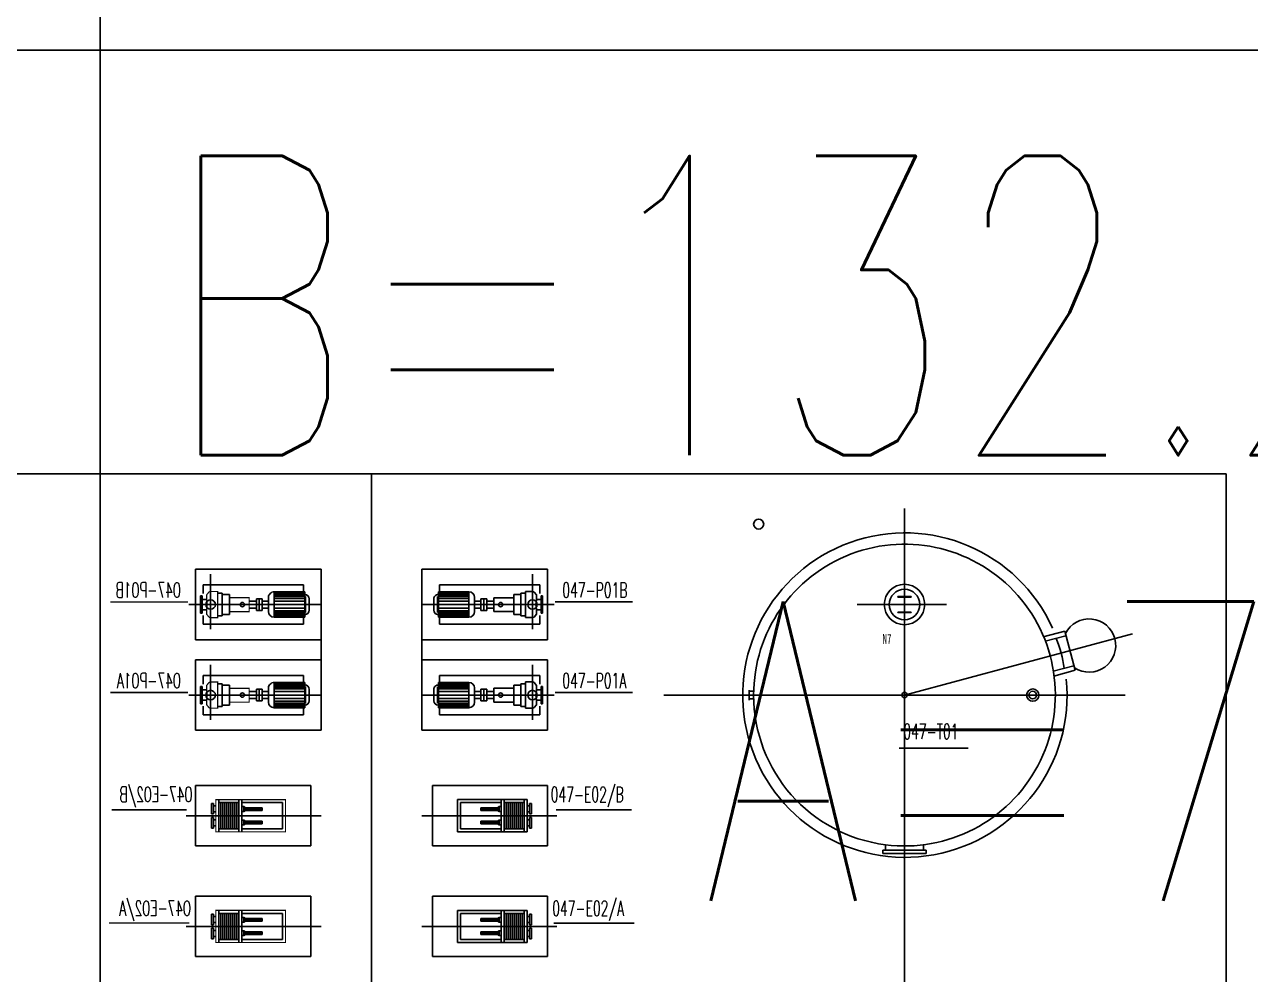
# Model space of a CAD drawing. Extents: x -170 to 1091, y -90 to 504.
# Drawn here: x 135.05 to 147.24, y 81.52 to 90.97 of the extents above; entities that cross this region are included whole.
import ezdxf

# ---------------------------------------------------------------- set-up
doc = ezdxf.new("R2010")
doc.units = 0
doc.header["$LTSCALE"] = 1000
for name, pattern in [('CENTER', [50.8, 31.75, -6.35, 6.35, -6.35]), ('CONTINOUS', [0]), ('DASHED', [19.05, 12.7, -6.35]), ('DOTE', [2.42, 2, -0.2, 0.02, -0.2]), ('PHANTOM2', [1.25, 0.625, -0.125, 0.125, -0.125, 0.125, -0.125])]:
    doc.linetypes.add(name, pattern=pattern)
doc.layers.get('0').update_dxf_attribs({"linetype": 'CONTINUOUS'})
for name, color, linetype in [('1', 7, 'CONTINUOUS'), ('3', 1, 'PHANTOM2'), ('AXIS_LINE', 1, 'CENTER'), ('DIM_COOR', 3, 'CONTINUOUS'), ('DOTE', 1, 'DOTE'), ('PUB_TEXT', 7, 'CONTINUOUS'), ('基本标注', 4, 'CONTINUOUS'), ('已建', 8, 'CONTINUOUS'), ('管架', 30, 'CONTINUOUS'), ('设备外型线', 4, 'CONTINUOUS')]:
    doc.layers.add(name, color=color, linetype=linetype)
doc.styles.add('_HZTXT', font='simplex.shx', dxfattribs={"width": 0.75, "bigfont": 'HZTXT.shx'})
doc.styles.add('_TCH_DIM', font='SIMPLEX', dxfattribs={"bigfont": 'GBCBIG'})
doc.styles.get("Standard").update_dxf_attribs({"font": '', "width": 0.75})
doc.styles.get('STANDARD').set_extended_font_data('SimSun')

msp = doc.modelspace()

# ---------------------------------------------------------------- linework, layer by layer
at = {"ltscale": 5}
for p, q in [((136.7499, 84.85027), (136.7499, 85.55027)), ((136.7499, 85.55027), (137.9999, 85.55027)), ((137.9999, 84.75027), (137.9999, 85.55027)), ((137.9999, 85.55027), (137.9999, 84.85027)), ((136.81442, 85.2514), (136.85974, 85.2514)), ((137.83566, 85.07409), (137.83566, 85.32624)), ((136.81442, 85.14914), (136.85974, 85.14914)), ((137.80105, 85.07409), (137.83566, 85.07409)), ((136.7499, 84.85027), (137.9999, 84.85027)), ((137.9999, 84.75027), (137.9999, 83.95027)), ((136.7499, 83.95027), (136.7499, 84.65027)), ((136.7499, 84.65027), (137.9999, 84.65027)), ((137.83566, 84.17409), (137.83566, 84.42624)), ((136.81442, 84.3514), (136.85974, 84.3514)), ((136.81442, 84.24914), (136.85974, 84.24914)), ((137.80105, 84.17409), (137.83566, 84.17409)), ((136.7499, 83.95027), (137.9999, 83.95027)), ((136.74997, 82.80083), (136.74997, 83.40083)), ((137.89497, 83.40083), (136.74997, 83.40083)), ((137.89497, 82.80083), (137.89497, 83.40083)), ((136.90997, 83.11824), (136.90997, 83.22342)), ((136.90997, 83.22342), (136.92897, 83.22342)), ((136.92897, 83.11824), (136.92897, 83.22342)), ((136.9516, 83.20083), (136.92897, 83.20083)), ((136.9816, 82.94083), (136.9816, 83.26083)), ((136.9816, 83.23083), (137.1816, 83.23083)), ((137.0016, 82.97083), (137.0016, 83.23083)), ((137.0216, 82.97083), (137.0216, 83.23083)), ((137.0416, 82.97083), (137.0416, 83.23083)), ((137.0616, 82.97083), (137.0616, 83.23083)), ((137.0816, 82.97083), (137.0816, 83.23083)), ((137.1016, 82.97083), (137.1016, 83.23083)), ((137.1216, 82.97083), (137.1216, 83.23083)), ((137.1416, 82.97083), (137.1416, 83.23083)), ((137.1616, 82.97083), (137.1616, 83.23083)), ((137.1816, 82.94083), (137.1816, 83.26083)), ((137.2116, 82.94083), (137.2116, 83.26083)), ((137.2116, 83.23083), (137.61497, 83.23083)), ((137.22979, 83.19136), (137.24643, 83.18073)), ((137.22979, 83.14354), (137.24643, 83.15417)), ((137.24643, 83.18073), (137.41292, 83.18073)), ((137.24643, 83.15417), (137.41292, 83.15417)), ((137.41292, 83.18073), (137.41292, 83.15417)), ((137.61497, 82.97083), (137.61497, 83.23083)), ((136.90997, 83.11824), (136.92897, 83.11824)), ((136.90997, 83.08342), (136.92897, 83.08342)), ((136.90997, 82.97824), (136.90997, 83.08342)), ((136.9516, 83.14083), (136.92897, 83.14083)), ((136.92897, 82.97824), (136.92897, 83.08342)), ((136.9516, 83.06083), (136.92897, 83.06083)), ((137.22979, 83.05812), (137.24643, 83.04749)), ((137.24643, 83.04749), (137.41292, 83.04749)), ((137.41292, 83.02093), (137.41292, 83.04749)), ((137.64497, 83.10083), (137.61497, 83.10083)), ((136.90997, 82.97824), (136.92897, 82.97824)), ((136.9516, 83.00083), (136.92897, 83.00083)), ((136.9816, 82.97083), (137.1816, 82.97083)), ((137.2116, 82.97083), (137.61497, 82.97083)), ((137.22979, 83.0103), (137.24643, 83.02093)), ((137.24643, 83.02093), (137.41292, 83.02093)), ((136.74997, 82.80083), (137.89497, 82.80083)), ((136.74997, 82.30083), (137.89497, 82.30083)), ((136.74997, 81.70046), (136.74997, 82.30046)), ((137.89497, 82.30046), (136.74997, 82.30046)), ((137.89497, 81.70046), (137.89497, 82.30046)), ((136.90997, 82.01787), (136.90997, 82.12305)), ((136.90997, 82.12305), (136.92897, 82.12305)), ((136.92897, 82.01787), (136.92897, 82.12305)), ((136.95159, 82.10046), (136.92897, 82.10046)), ((136.98159, 81.84046), (136.98159, 82.16046)), ((136.98159, 82.13046), (137.18159, 82.13046)), ((137.00159, 81.87046), (137.00159, 82.13046)), ((137.02159, 81.87046), (137.02159, 82.13046)), ((137.04159, 81.87046), (137.04159, 82.13046)), ((137.06159, 81.87046), (137.06159, 82.13046)), ((137.08159, 81.87046), (137.08159, 82.13046)), ((137.10159, 81.87046), (137.10159, 82.13046)), ((137.12159, 81.87046), (137.12159, 82.13046)), ((137.14159, 81.87046), (137.14159, 82.13046)), ((137.16159, 81.87046), (137.16159, 82.13046)), ((137.18159, 81.84046), (137.18159, 82.16046)), ((137.21159, 81.84046), (137.21159, 82.16046)), ((137.21159, 82.13046), (137.61497, 82.13046)), ((137.22979, 82.09099), (137.24643, 82.08036)), ((137.22979, 82.04317), (137.24643, 82.0538)), ((137.24643, 82.08036), (137.41292, 82.08036)), ((137.24643, 82.0538), (137.41292, 82.0538)), ((137.41292, 82.08036), (137.41292, 82.0538)), ((137.61497, 81.87046), (137.61497, 82.13046)), ((136.90997, 82.01787), (136.92897, 82.01787)), ((136.90997, 81.98305), (136.92897, 81.98305)), ((136.90997, 81.87787), (136.90997, 81.98305)), ((136.95159, 82.04046), (136.92897, 82.04046)), ((136.92897, 81.87787), (136.92897, 81.98305)), ((136.95159, 81.96046), (136.92897, 81.96046)), ((137.22979, 81.95775), (137.24643, 81.94712)), ((137.24643, 81.94712), (137.41292, 81.94712)), ((137.41292, 81.92056), (137.41292, 81.94712)), ((137.64497, 82.00046), (137.61497, 82.00046)), ((136.90997, 81.87787), (136.92897, 81.87787)), ((136.95159, 81.90046), (136.92897, 81.90046)), ((136.98159, 81.87046), (137.18159, 81.87046)), ((137.21159, 81.87046), (137.61497, 81.87046)), ((137.22979, 81.90993), (137.24643, 81.92056)), ((137.24643, 81.92056), (137.41292, 81.92056)), ((136.74997, 81.70046), (137.89497, 81.70046))]:
    msp.add_line(p, q, dxfattribs=at)
for p, q in [((136.7499, 85.04427), (136.7499, 85.35627)), ((136.7999, 85.11348), (136.7999, 85.28706)), ((136.81442, 85.28706), (136.7999, 85.28706)), ((136.81442, 85.28706), (136.81442, 85.11348)), ((137.01482, 85.31362), (136.97514, 85.31362)), ((137.01482, 85.31362), (137.01482, 85.08691)), ((137.01482, 85.29973), (137.08611, 85.29973)), ((137.08611, 85.10081), (137.08611, 85.29973)), ((137.35481, 85.2347), (137.28364, 85.2347)), ((137.35481, 85.25774), (137.35481, 85.14254)), ((137.38361, 85.25774), (137.35481, 85.25774)), ((137.38361, 85.25774), (137.38361, 85.14254)), ((137.41241, 85.25774), (137.38361, 85.25774)), ((137.41241, 85.25774), (137.41241, 85.14254)), ((137.47587, 85.2347), (137.41241, 85.2347)), ((137.47587, 85.12936), (137.47587, 85.27092)), ((137.53117, 85.07409), (137.53117, 85.32624)), ((137.83566, 85.32624), (137.53117, 85.32624)), ((137.83566, 85.31866), (137.53117, 85.31866)), ((137.83566, 85.31125), (137.53117, 85.31125)), ((137.83566, 85.30384), (137.53117, 85.30384)), ((137.83566, 85.29272), (137.53117, 85.29273)), ((137.83566, 85.27975), (137.53117, 85.27976)), ((137.83566, 85.26123), (137.53117, 85.26123)), ((137.83566, 85.23529), (137.53117, 85.23529)), ((137.8799, 85.25689), (137.8799, 85.14365)), ((136.81442, 85.11348), (136.7999, 85.11348)), ((137.01482, 85.10081), (137.08611, 85.10081)), ((137.08611, 85.1997), (137.08611, 85.14323)), ((137.35481, 85.16558), (137.28364, 85.16558)), ((137.38361, 85.14254), (137.35481, 85.14254)), ((137.41241, 85.14254), (137.38361, 85.14254)), ((137.47587, 85.16558), (137.41241, 85.16558)), ((137.83566, 85.16488), (137.53117, 85.16488)), ((137.83566, 85.13894), (137.53117, 85.13894)), ((137.83566, 85.12041), (137.53117, 85.12041)), ((137.83566, 85.10744), (137.53117, 85.10744)), ((137.83566, 85.09632), (137.53117, 85.09632)), ((137.01482, 85.08691), (136.97514, 85.08691)), ((137.83566, 85.08891), (137.53117, 85.08891)), ((137.83566, 85.0815), (137.53117, 85.0815)), ((137.80105, 85.07409), (137.53117, 85.07409)), ((136.7499, 84.14427), (136.7499, 84.45627)), ((136.7999, 84.21348), (136.7999, 84.38706)), ((136.81442, 84.38706), (136.7999, 84.38706)), ((136.81442, 84.38706), (136.81442, 84.21348)), ((137.01482, 84.41362), (136.97514, 84.41362)), ((137.01482, 84.41362), (137.01482, 84.18691)), ((137.01482, 84.39973), (137.08611, 84.39973)), ((137.08611, 84.20081), (137.08611, 84.39973)), ((137.47587, 84.22936), (137.47587, 84.37092)), ((137.53116, 84.17409), (137.53116, 84.42624)), ((137.83566, 84.42624), (137.53116, 84.42624)), ((137.83566, 84.41866), (137.53116, 84.41866)), ((137.83566, 84.41125), (137.53116, 84.41125)), ((137.83566, 84.40384), (137.53116, 84.40384)), ((137.83566, 84.39272), (137.53116, 84.39273)), ((137.83566, 84.37976), (137.53116, 84.37976)), ((137.08611, 84.2997), (137.08611, 84.24323)), ((137.35481, 84.3347), (137.28364, 84.3347)), ((137.35481, 84.26558), (137.28364, 84.26558)), ((137.35481, 84.35774), (137.35481, 84.24254)), ((137.38361, 84.35774), (137.35481, 84.35774)), ((137.38361, 84.24254), (137.35481, 84.24254)), ((137.38361, 84.35774), (137.38361, 84.24254)), ((137.4124, 84.35774), (137.38361, 84.35774)), ((137.4124, 84.24254), (137.38361, 84.24254)), ((137.4124, 84.35774), (137.4124, 84.24254)), ((137.47587, 84.3347), (137.4124, 84.3347)), ((137.47587, 84.26558), (137.4124, 84.26558)), ((137.83566, 84.36123), (137.53116, 84.36123)), ((137.83566, 84.33529), (137.53116, 84.33529)), ((137.83566, 84.26488), (137.53116, 84.26488)), ((137.8799, 84.35689), (137.8799, 84.24365)), ((136.81442, 84.21348), (136.7999, 84.21348)), ((137.01482, 84.18691), (136.97514, 84.18691)), ((137.01482, 84.20081), (137.08611, 84.20081)), ((137.83566, 84.23894), (137.53116, 84.23894)), ((137.83566, 84.22041), (137.53116, 84.22041)), ((137.83566, 84.20744), (137.53116, 84.20744)), ((137.83566, 84.19632), (137.53116, 84.19632)), ((137.83566, 84.18891), (137.53116, 84.18891)), ((137.83566, 84.1815), (137.53116, 84.1815)), ((137.80105, 84.17409), (137.53116, 84.17409))]:
    msp.add_line(p, q)
at = {"color": 1, "ltscale": 5}
for p, q in [((136.8249, 85.39527), (136.8249, 85.30923)), ((136.8249, 85.39527), (137.8249, 85.39527)), ((137.8249, 85.39527), (137.8249, 85.32645)), ((136.8249, 85.00527), (136.8249, 85.09131)), ((136.8249, 85.00527), (137.8249, 85.00527)), ((137.8249, 85.00527), (137.8249, 85.07409)), ((136.8249, 84.49527), (136.8249, 84.40923)), ((136.8249, 84.49527), (137.8249, 84.49527)), ((137.8249, 84.49527), (137.8249, 84.42645)), ((136.8249, 84.10527), (136.8249, 84.19131)), ((137.8249, 84.10527), (137.8249, 84.17409)), ((136.8249, 84.10527), (137.8249, 84.10527))]:
    msp.add_line(p, q, dxfattribs=at)
at = {"color": 1, "ltscale": 5, "const_width": 0.015}
for points in [[(136.67399, 85.22552), (135.90387, 85.22552)], [(136.67399, 84.32552), (135.90387, 84.32552)], [(136.66296, 83.15931), (135.91489, 83.15931)], [(136.68814, 82.03395), (135.88971, 82.03396)]]:
    msp.add_lwpolyline(points, dxfattribs=at)
for points, const_width in [([(136.89458, 85.33038), (136.96918, 85.33038), (136.96918, 85.06989), (136.89458, 85.06989), (136.88331, 85.07554), (136.86077, 85.10378), (136.86077, 85.15461), (136.86641, 85.20014), (136.86077, 85.24567), (136.86077, 85.2965), (136.88331, 85.32474), (136.89693, 85.3312)], 0.012), ([(137.08611, 85.26768), (137.28364, 85.26768), (137.28364, 85.12941), (137.08611, 85.12941)], 0.012), ([(137.08611, 85.27736), (137.08611, 85.27736)], 0.0072), ([(137.08611, 85.27736), (137.08611, 85.27736)], 0.0072), ([(137.08611, 85.27736), (137.08611, 85.27736)], 0.0072), ([(137.08611, 85.27736), (137.08611, 85.27736)], 0.0072), ([(136.89458, 84.43038), (136.96918, 84.43038), (136.96918, 84.16989), (136.89458, 84.16989), (136.88331, 84.17554), (136.86077, 84.20378), (136.86077, 84.25461), (136.8664, 84.30014), (136.86077, 84.34567), (136.86077, 84.3965), (136.88331, 84.42474), (136.89693, 84.4312)], 0.012), ([(137.08611, 84.36768), (137.28364, 84.36768), (137.28364, 84.22941), (137.08611, 84.22941)], 0.012), ([(137.08611, 84.37736), (137.08611, 84.37736)], 0.0072), ([(137.08611, 84.37736), (137.08611, 84.37736)], 0.0072), ([(137.08611, 84.37736), (137.08611, 84.37736)], 0.0072), ([(137.08611, 84.37736), (137.08611, 84.37736)], 0.0072), ([(136.9516, 82.94083), (136.9516, 83.26083), (137.64497, 83.26083), (137.64497, 82.94083), (136.9516, 82.94083)], 0.012), ([(136.95159, 81.84046), (136.95159, 82.16046), (137.64497, 82.16046), (137.64497, 81.84046), (136.95159, 81.84046)], 0.012)]:
    msp.add_lwpolyline(points, dxfattribs=dict(const_width=const_width))
for centre in [(136.8999, 85.20027), (136.8999, 84.30027)]:
    msp.add_circle(centre, 0.04727)
for centre, radius, start, end in [((137.53117, 85.27092), 0.0553, 89.99994, 179.99994), ((137.83566, 85.25689), 0.04424, 359.99994, 89.99994), ((137.53117, 85.12936), 0.0553, 179.99994, 269.99994), ((137.83566, 85.14365), 0.04424, 269.99994, 359.99994), ((137.53116, 84.37092), 0.0553, 89.99994, 179.99994), ((137.83566, 84.35689), 0.04424, 359.99994, 89.99994), ((137.83566, 84.24365), 0.04424, 269.99994, 359.99994), ((137.53116, 84.22936), 0.0553, 179.99994, 269.99994)]:
    msp.add_arc(centre, radius, start, end)
at = {"layer": '3', "linetype": 'CONTINOUS'}
for p, q in [((137.22979, 83.19136), (137.2116, 83.19136)), ((137.22979, 83.19136), (137.22979, 83.14354)), ((137.24643, 83.18073), (137.24643, 83.15417)), ((137.41292, 83.16745), (137.24643, 83.16745)), ((137.22979, 83.14354), (137.2116, 83.14354)), ((137.22979, 83.05812), (137.2116, 83.05812)), ((137.22979, 83.0103), (137.22979, 83.05812)), ((137.24643, 83.02093), (137.24643, 83.04749)), ((137.41292, 83.03421), (137.24643, 83.03421)), ((137.22979, 83.0103), (137.2116, 83.0103)), ((137.22979, 82.09099), (137.21159, 82.09099)), ((137.22979, 82.09099), (137.22979, 82.04317)), ((137.24643, 82.08036), (137.24643, 82.0538)), ((137.41292, 82.06708), (137.24643, 82.06708)), ((137.22979, 82.04317), (137.21159, 82.04317)), ((137.22979, 81.95775), (137.21159, 81.95775)), ((137.22979, 81.90993), (137.22979, 81.95775)), ((137.24643, 81.92056), (137.24643, 81.94712)), ((137.41292, 81.93384), (137.24643, 81.93384)), ((137.22979, 81.90993), (137.21159, 81.90993))]:
    msp.add_line(p, q, dxfattribs=at)
at = {"layer": 'AXIS_LINE'}
for p, q in [((137.9999, 85.20027), (136.79553, 85.20027)), ((137.9999, 84.30027), (136.79553, 84.30027))]:
    msp.add_line(p, q, dxfattribs=at)
at = {"layer": 'DIM_COOR', "color": 4, "linetype": 'Continuous'}
msp.add_line((134.77199, 90.7095), (153.14199, 90.7095), dxfattribs=at)
at = {"layer": 'DOTE'}
for p, q in [((138.49998, 86.50027), (128.99998, 86.50028)), ((138.49998, 86.50027), (138.49997, 76.50027)), ((136.68362, 85.20027), (137.87135, 85.20027)), ((136.68362, 84.30027), (137.87135, 84.30027)), ((136.65573, 83.10083), (137.99997, 83.10083)), ((136.65573, 82.00046), (137.99997, 82.00046))]:
    msp.add_line(p, q, dxfattribs=at)
at = {"layer": 'DOTE', "ltscale": 0.2}
for p, q in [((136.8999, 84.95427), (136.8999, 85.50044)), ((136.8999, 84.05427), (136.8999, 84.60044))]:
    msp.add_line(p, q, dxfattribs=at)
at = {"layer": '基本标注', "ltscale": 0.01}
msp.add_line((138.49997, 76.50027), (138.49997, 85.00027), dxfattribs=at)
at = {"layer": '已建', "color": 8, "linetype": 'Continuous'}
for p, q in [((138.49998, 86.50027), (146.99998, 86.50026)), ((146.99997, 76.50026), (146.99998, 86.50026)), ((143.79997, 76.75999), (143.79998, 86.15448)), ((139.00005, 84.75027), (139.00005, 85.55027)), ((139.00005, 85.55027), (139.00005, 84.85027)), ((140.25005, 85.55027), (139.00005, 85.55027)), ((140.10005, 84.95427), (140.10005, 85.50044)), ((140.25005, 84.85027), (140.25005, 85.55027)), ((140.17505, 85.39527), (139.17505, 85.39527)), ((139.17505, 85.39527), (139.17505, 85.32645)), ((140.17505, 85.39527), (140.17505, 85.30923)), ((140.25005, 85.04427), (140.25005, 85.35627)), ((139.12005, 85.25689), (139.12005, 85.14364)), ((139.15565, 85.20027), (139.15565, 85.28073)), ((139.16429, 85.07409), (139.16429, 85.32624)), ((139.16429, 85.32624), (139.46878, 85.32624)), ((139.16429, 85.31866), (139.46878, 85.31866)), ((139.16429, 85.31125), (139.46878, 85.31125)), ((139.16429, 85.30384), (139.46878, 85.30384)), ((139.16429, 85.29272), (139.46878, 85.29272)), ((139.16429, 85.27975), (139.46878, 85.27975)), ((139.16429, 85.26123), (139.46878, 85.26122)), ((139.16429, 85.23529), (139.46878, 85.23529)), ((139.46878, 85.07409), (139.46878, 85.32624)), ((139.52408, 85.12936), (139.52408, 85.27091)), ((139.52408, 85.23469), (139.58754, 85.23469)), ((139.58754, 85.25773), (139.58754, 85.14253)), ((139.58754, 85.25773), (139.61634, 85.25773)), ((139.61634, 85.25773), (139.61634, 85.14253)), ((139.61634, 85.25773), (139.64514, 85.25773)), ((139.64514, 85.25773), (139.64514, 85.14253)), ((139.64514, 85.23469), (139.71631, 85.23469)), ((139.91384, 85.26767), (139.71631, 85.26767)), ((139.71631, 85.26767), (139.71631, 85.12941)), ((139.91384, 85.10081), (139.91384, 85.29973)), ((139.98513, 85.29973), (139.91384, 85.29973)), ((139.98513, 85.31362), (139.98513, 85.08691)), ((139.98513, 85.31362), (140.02481, 85.31362)), ((140.10537, 85.33038), (140.03077, 85.33038)), ((140.03077, 85.33038), (140.03077, 85.06989)), ((140.11664, 85.32473), (140.10302, 85.3312)), ((140.13918, 85.29649), (140.11664, 85.32473)), ((140.13355, 85.20013), (140.13918, 85.24566)), ((140.13918, 85.24566), (140.13918, 85.29649)), ((140.18553, 85.2514), (140.14021, 85.2514)), ((140.18553, 85.28706), (140.18553, 85.11347)), ((140.18553, 85.28706), (140.20005, 85.28706)), ((140.20005, 85.11347), (140.20005, 85.28706)), ((140.32596, 85.22552), (141.09608, 85.22552)), ((143.73437, 85.2804), (143.73437, 85.27486)), ((143.79998, 85.2804), (143.73437, 85.2804)), ((143.73437, 85.27486), (143.79998, 85.27486)), ((143.79998, 85.2804), (143.86559, 85.2804)), ((143.86559, 85.27486), (143.79998, 85.27486)), ((143.86559, 85.2804), (143.86559, 85.27486)), ((139.00005, 85.20027), (140.20442, 85.20027)), ((140.31633, 85.20027), (139.1286, 85.20027)), ((139.15565, 85.20027), (139.15565, 85.1198)), ((139.16429, 85.16488), (139.46878, 85.16488)), ((139.16429, 85.13894), (139.46878, 85.13894)), ((139.16429, 85.12041), (139.46878, 85.12041)), ((139.16429, 85.10744), (139.46878, 85.10744)), ((139.16429, 85.09632), (139.46878, 85.09632)), ((139.52408, 85.16557), (139.58754, 85.16557)), ((139.58754, 85.14253), (139.61634, 85.14253)), ((139.61634, 85.14253), (139.64514, 85.14253)), ((139.64514, 85.16557), (139.71631, 85.16557)), ((139.71631, 85.12941), (139.91384, 85.12941)), ((139.91384, 85.1997), (139.91384, 85.14322)), ((139.98513, 85.10081), (139.91384, 85.10081)), ((140.11664, 85.07553), (140.13918, 85.10377)), ((140.13918, 85.1546), (140.13355, 85.20013)), ((140.13918, 85.10377), (140.13918, 85.1546)), ((140.18553, 85.14913), (140.14021, 85.14913)), ((140.18553, 85.11347), (140.20005, 85.11347)), ((143.32885, 85.20026), (144.21757, 85.20026)), ((143.73437, 85.12013), (143.73437, 85.12567)), ((143.73437, 85.12567), (143.79998, 85.12567)), ((143.79998, 85.12013), (143.73437, 85.12013)), ((143.86559, 85.12567), (143.79998, 85.12567)), ((143.79998, 85.12013), (143.86559, 85.12013)), ((143.86559, 85.12013), (143.86559, 85.12567)), ((138.49997, 76.50027), (138.49997, 85.00027)), ((139.16429, 85.08891), (139.46878, 85.08891)), ((139.16429, 85.0815), (139.46878, 85.0815)), ((139.1989, 85.07409), (139.16429, 85.07409)), ((139.17505, 85.00527), (139.17505, 85.07409)), ((140.17505, 85.00527), (139.17505, 85.00527)), ((139.1989, 85.07409), (139.46878, 85.07409)), ((139.98513, 85.08691), (140.02481, 85.08691)), ((140.03077, 85.06989), (140.10537, 85.06989)), ((140.10537, 85.06989), (140.11664, 85.07553)), ((140.17505, 85.00527), (140.17505, 85.0913)), ((143.79997, 84.30026), (146.06877, 84.90818)), ((145.39344, 84.93571), (145.17919, 84.8783)), ((145.40567, 84.89007), (145.19873, 84.83462)), ((145.39344, 84.93571), (145.49768, 84.54668)), ((140.25005, 84.85027), (139.00005, 84.85027)), ((139.00005, 84.75027), (139.00005, 83.95027)), ((140.25005, 84.65027), (139.00005, 84.65027)), ((140.25005, 83.95027), (140.25005, 84.65027)), ((140.17505, 84.49527), (139.17505, 84.49527)), ((139.17505, 84.49527), (139.17505, 84.42645)), ((140.10005, 84.05427), (140.10005, 84.60044)), ((140.17505, 84.49527), (140.17505, 84.40923)), ((145.48545, 84.59232), (145.27851, 84.53687)), ((145.49768, 84.54668), (145.28343, 84.48927)), ((139.15565, 84.30027), (139.15565, 84.38073)), ((139.16429, 84.17409), (139.16429, 84.42624)), ((139.16429, 84.42624), (139.46878, 84.42624)), ((139.16429, 84.41866), (139.46878, 84.41866)), ((139.16429, 84.41125), (139.46878, 84.41125)), ((139.16429, 84.40384), (139.46878, 84.40384)), ((139.16429, 84.39272), (139.46878, 84.39272)), ((139.16429, 84.37975), (139.46878, 84.37975)), ((139.46878, 84.17409), (139.46878, 84.42624)), ((139.52408, 84.22936), (139.52408, 84.37091)), ((139.91384, 84.36767), (139.71631, 84.36767)), ((139.71631, 84.36767), (139.71631, 84.22941)), ((139.91384, 84.20081), (139.91384, 84.39973)), ((139.98513, 84.39973), (139.91384, 84.39973)), ((139.98513, 84.41362), (139.98513, 84.18691)), ((139.98513, 84.41362), (140.02481, 84.41362)), ((140.10536, 84.43038), (140.03077, 84.43038)), ((140.03077, 84.43038), (140.03077, 84.16989)), ((140.11664, 84.42473), (140.10302, 84.4312)), ((140.13918, 84.39649), (140.11664, 84.42473)), ((140.13918, 84.34566), (140.13918, 84.39649)), ((140.18553, 84.38706), (140.18553, 84.21347)), ((140.18553, 84.38706), (140.20005, 84.38706)), ((140.20005, 84.21347), (140.20005, 84.38706)), ((140.25005, 84.14427), (140.25005, 84.45627)), ((139.00005, 84.30027), (140.20442, 84.30027)), ((139.12005, 84.35689), (139.12005, 84.24364)), ((140.31633, 84.30027), (139.1286, 84.30027)), ((139.15565, 84.30027), (139.15565, 84.2198)), ((139.16429, 84.36123), (139.46878, 84.36122)), ((139.16429, 84.33529), (139.46878, 84.33529)), ((139.16429, 84.26488), (139.46878, 84.26488)), ((139.52408, 84.33469), (139.58754, 84.33469)), ((139.52408, 84.26557), (139.58754, 84.26557)), ((139.58754, 84.35773), (139.58754, 84.24253)), ((139.58754, 84.35773), (139.61634, 84.35773)), ((139.58754, 84.24253), (139.61634, 84.24253)), ((139.61634, 84.35773), (139.61634, 84.24253)), ((139.61634, 84.35773), (139.64514, 84.35773)), ((139.61634, 84.24253), (139.64514, 84.24253)), ((139.64514, 84.35773), (139.64514, 84.24253)), ((139.64514, 84.33469), (139.71631, 84.33469)), ((139.64514, 84.26557), (139.71631, 84.26557)), ((139.91384, 84.2997), (139.91384, 84.24322)), ((140.13354, 84.30013), (140.13918, 84.34566)), ((140.13918, 84.2546), (140.13354, 84.30013)), ((140.13918, 84.20377), (140.13918, 84.2546)), ((140.18553, 84.3514), (140.14021, 84.3514)), ((140.18553, 84.24913), (140.14021, 84.24913)), ((140.32596, 84.32552), (141.09608, 84.32552)), ((145.99542, 84.30025), (141.40623, 84.30025)), ((142.256, 84.30026), (142.256, 84.35055)), ((142.256, 84.33776), (142.3006, 84.33776)), ((142.256, 84.33028), (142.256, 84.30026)), ((142.256, 84.30026), (142.256, 84.24997)), ((142.256, 84.26276), (142.3006, 84.26276)), ((139.16429, 84.23894), (139.46878, 84.23894)), ((139.16429, 84.22041), (139.46878, 84.22041)), ((139.16429, 84.20744), (139.46878, 84.20744)), ((139.16429, 84.19632), (139.46878, 84.19632)), ((139.16429, 84.18891), (139.46878, 84.18891)), ((139.16429, 84.1815), (139.46878, 84.1815)), ((139.1989, 84.17409), (139.16429, 84.17409)), ((139.17505, 84.10527), (139.17505, 84.17409)), ((139.1989, 84.17409), (139.46878, 84.17409)), ((139.71631, 84.22941), (139.91384, 84.22941)), ((139.98513, 84.20081), (139.91384, 84.20081)), ((139.98513, 84.18691), (140.02481, 84.18691)), ((140.03077, 84.16989), (140.10536, 84.16989)), ((140.10536, 84.16989), (140.11664, 84.17553)), ((140.11664, 84.17553), (140.13918, 84.20377)), ((140.17505, 84.10527), (140.17505, 84.1913)), ((140.18553, 84.21347), (140.20005, 84.21347)), ((140.17505, 84.10527), (139.17505, 84.10527)), ((140.25005, 83.95027), (139.00005, 83.95027)), ((143.74754, 83.77287), (144.43203, 83.77287)), ((139.10497, 83.40083), (140.24997, 83.40083)), ((139.10497, 82.80083), (139.10497, 83.40083)), ((140.24997, 82.80083), (140.24997, 83.40083)), ((140.04835, 83.26083), (139.35497, 83.26083)), ((139.35497, 83.26083), (139.35497, 82.94083)), ((139.38497, 82.97083), (139.38497, 83.23083)), ((139.78835, 83.23083), (139.38497, 83.23083)), ((139.75352, 83.18073), (139.58702, 83.18073)), ((139.58702, 83.18073), (139.58702, 83.15417)), ((139.58702, 83.16745), (139.75352, 83.16745)), ((139.75352, 83.15417), (139.58702, 83.15417)), ((139.77016, 83.19136), (139.75352, 83.18073)), ((139.75352, 83.18073), (139.75352, 83.15417)), ((139.77016, 83.14354), (139.75352, 83.15417)), ((139.77016, 83.19136), (139.77016, 83.14354)), ((139.77016, 83.19136), (139.78835, 83.19136)), ((139.78835, 82.94083), (139.78835, 83.26083)), ((139.81835, 82.94083), (139.81835, 83.26083)), ((140.01835, 83.23083), (139.81835, 83.23083)), ((139.83835, 82.97083), (139.83835, 83.23083)), ((139.85835, 82.97083), (139.85835, 83.23083)), ((139.87835, 82.97083), (139.87835, 83.23083)), ((139.89835, 82.97083), (139.89835, 83.23083)), ((139.91835, 82.97083), (139.91835, 83.23083)), ((139.93835, 82.97083), (139.93835, 83.23083)), ((139.95835, 82.97083), (139.95835, 83.23083)), ((139.97835, 82.97083), (139.97835, 83.23083)), ((139.99835, 82.97083), (139.99835, 83.23083)), ((140.01835, 82.94083), (140.01835, 83.26083)), ((140.04835, 82.94083), (140.04835, 83.26083)), ((140.04835, 83.20083), (140.07097, 83.20083)), ((140.07097, 83.11823), (140.07097, 83.22342)), ((140.08997, 83.22342), (140.07097, 83.22342)), ((140.08997, 83.11823), (140.08997, 83.22342)), ((140.33698, 83.15931), (141.08505, 83.15931)), ((140.34421, 83.10083), (138.99997, 83.10083)), ((139.35497, 83.10083), (139.38497, 83.10083)), ((139.75352, 83.04749), (139.58702, 83.04749)), ((139.58702, 83.02093), (139.58702, 83.04749)), ((139.58702, 83.03421), (139.75352, 83.03421)), ((139.77016, 83.05812), (139.75352, 83.04749)), ((139.75352, 83.02093), (139.75352, 83.04749)), ((139.77016, 83.14354), (139.78835, 83.14354)), ((139.77016, 83.05812), (139.78835, 83.05812)), ((139.77016, 83.0103), (139.77016, 83.05812)), ((140.04835, 83.14083), (140.07097, 83.14083)), ((140.04835, 83.06083), (140.07097, 83.06083)), ((140.08997, 83.11823), (140.07097, 83.11823)), ((140.08997, 83.08342), (140.07097, 83.08342)), ((140.07097, 82.97823), (140.07097, 83.08342)), ((140.08997, 82.97823), (140.08997, 83.08342)), ((139.35497, 82.94083), (140.04835, 82.94083)), ((139.78835, 82.97083), (139.38497, 82.97083)), ((139.75352, 83.02093), (139.58702, 83.02093)), ((139.77016, 83.0103), (139.75352, 83.02093)), ((139.77016, 83.0103), (139.78835, 83.0103)), ((140.01835, 82.97083), (139.81835, 82.97083)), ((140.04835, 83.00083), (140.07097, 83.00083)), ((140.08997, 82.97823), (140.07097, 82.97823)), ((140.24997, 82.80083), (139.10497, 82.80083)), ((143.61247, 82.816), (143.61247, 82.75731)), ((143.98747, 82.816), (143.98747, 82.75731)), ((144.01473, 82.75731), (143.58521, 82.75731)), ((143.58521, 82.72387), (143.58521, 82.75731)), ((143.58521, 82.72387), (143.79997, 82.72387)), ((144.01473, 82.72387), (143.79997, 82.72387)), ((144.01473, 82.72387), (144.01473, 82.75731)), ((140.24997, 82.30083), (139.10497, 82.30083)), ((139.10497, 82.30046), (140.24997, 82.30046)), ((139.10497, 81.70046), (139.10497, 82.30046)), ((140.24997, 81.70046), (140.24997, 82.30046)), ((140.04835, 82.16046), (139.35497, 82.16046)), ((139.35497, 82.16046), (139.35497, 81.84046)), ((139.38497, 81.87046), (139.38497, 82.13046)), ((139.78835, 82.13046), (139.38497, 82.13046)), ((139.75352, 82.08036), (139.58702, 82.08036)), ((139.58702, 82.08036), (139.58702, 82.0538)), ((139.58702, 82.06708), (139.75352, 82.06708)), ((139.75352, 82.0538), (139.58702, 82.0538)), ((139.77016, 82.09099), (139.75352, 82.08036)), ((139.75352, 82.08036), (139.75352, 82.0538)), ((139.77016, 82.04317), (139.75352, 82.0538)), ((139.77016, 82.09099), (139.77016, 82.04317)), ((139.77016, 82.09099), (139.78835, 82.09099)), ((139.78835, 81.84046), (139.78835, 82.16046)), ((139.81835, 81.84046), (139.81835, 82.16046)), ((140.01835, 82.13046), (139.81835, 82.13046)), ((139.83835, 81.87046), (139.83835, 82.13046)), ((139.85835, 81.87046), (139.85835, 82.13046)), ((139.87835, 81.87046), (139.87835, 82.13046)), ((139.89835, 81.87046), (139.89835, 82.13046)), ((139.91835, 81.87046), (139.91835, 82.13046)), ((139.93835, 81.87046), (139.93835, 82.13046)), ((139.95835, 81.87046), (139.95835, 82.13046)), ((139.97835, 81.87046), (139.97835, 82.13046)), ((139.99835, 81.87046), (139.99835, 82.13046)), ((140.01835, 81.84046), (140.01835, 82.16046)), ((140.04835, 81.84046), (140.04835, 82.16046)), ((140.04835, 82.10046), (140.07097, 82.10046)), ((140.07097, 82.01786), (140.07097, 82.12305)), ((140.08997, 82.12305), (140.07097, 82.12305)), ((140.08997, 82.01786), (140.08997, 82.12305)), ((140.34421, 82.00046), (138.99997, 82.00046)), ((139.35497, 82.00046), (139.38497, 82.00046)), ((139.75352, 81.94712), (139.58702, 81.94712)), ((139.58702, 81.92056), (139.58702, 81.94712)), ((139.58702, 81.93384), (139.75352, 81.93384)), ((139.77016, 81.95775), (139.75352, 81.94712)), ((139.75352, 81.92056), (139.75352, 81.94712)), ((139.77016, 82.04317), (139.78835, 82.04317)), ((139.77016, 81.95775), (139.78835, 81.95775)), ((139.77016, 81.90993), (139.77016, 81.95775)), ((140.04835, 82.04046), (140.07097, 82.04046)), ((140.04835, 81.96046), (140.07097, 81.96046)), ((140.08997, 82.01786), (140.07097, 82.01786)), ((140.08997, 81.98305), (140.07097, 81.98305)), ((140.07097, 81.87786), (140.07097, 81.98305)), ((140.08997, 81.87786), (140.08997, 81.98305)), ((140.3118, 82.03395), (141.11023, 82.03395)), ((139.35497, 81.84046), (140.04835, 81.84046)), ((139.78835, 81.87046), (139.38497, 81.87046)), ((139.75352, 81.92056), (139.58702, 81.92056)), ((139.77016, 81.90993), (139.75352, 81.92056)), ((139.77016, 81.90993), (139.78835, 81.90993)), ((140.01835, 81.87046), (139.81835, 81.87046)), ((140.04835, 81.90046), (140.07097, 81.90046)), ((140.08997, 81.87786), (140.07097, 81.87786)), ((140.24997, 81.70046), (139.10497, 81.70046))]:
    msp.add_line(p, q, dxfattribs=at)
msp.add_lwpolyline([(135.79999, 98.52437), (135.79996, 68.49322)], dxfattribs=at)
for centre, radius in [((142.34998, 86.00015), 0.05), ((143.79998, 85.20026), 0.20086), ((143.79998, 85.20026), 0.15221), ((139.78394, 85.20013), 0.0216), ((140.10005, 85.20027), 0.04727), ((139.78394, 84.30013), 0.0216), ((140.10005, 84.30027), 0.04727), ((143.79997, 84.30026), 0.02642), ((145.07497, 84.30026), 0.06071), ((145.07497, 84.30026), 0.0375)]:
    msp.add_circle(centre, radius, dxfattribs=at)
for centre, radius, start, end in [((143.80418, 84.29951), 1.6125, 24.365263, 5.634614), ((143.79997, 84.30026), 1.5, 262.711884, 179.99994), ((139.16429, 85.25689), 0.04424, 89.99994, 179.99994), ((139.46878, 85.27091), 0.0553, 359.99994, 89.99994), ((139.16429, 85.14364), 0.04424, 179.99994, 269.99994), ((139.46878, 85.12936), 0.0553, 269.99994, 359.99994), ((145.63628, 84.79257), 0.26478, 236.755784, 153.244099), ((144.1622, 84.39732), 1.2375, 7.845341, 22.154537), ((139.16429, 84.35689), 0.04424, 89.99994, 179.99994), ((139.46878, 84.37091), 0.0553, 359.99994, 89.99994), ((139.16429, 84.24364), 0.04424, 179.99994, 269.99994), ((143.79997, 84.30026), 1.5, 179.99994, 262.711884), ((139.46878, 84.22936), 0.0553, 269.99994, 359.99994)]:
    msp.add_arc(centre, radius, start, end, dxfattribs=at)
at = {"layer": '管架', "ltscale": 1000}
for p, q in [((146.99998, 86.50026), (138.49998, 86.50027)), ((146.99997, 76.50026), (146.99998, 86.50026))]:
    msp.add_line(p, q, dxfattribs=at)
at = {"layer": '设备外型线', "linetype": 'DASHED'}
for p, q in [((137.8443, 85.20027), (137.8443, 85.28073)), ((137.8443, 85.20027), (137.8443, 85.1198)), ((137.84429, 84.30027), (137.84429, 84.38073)), ((137.84429, 84.30027), (137.84429, 84.2198))]:
    msp.add_line(p, q, dxfattribs=at)
at = {"layer": '设备外型线', "ltscale": 0.3}
for centre in [(137.21601, 85.20014), (137.21601, 84.30014)]:
    msp.add_circle(centre, 0.0216, dxfattribs=at)

# ---------------------------------------------------------------- texts
at = {"layer": '1', "linetype": 'ByBlock', "ltscale": 5, "style": '_HZTXT', "text_generation_flag": 2, "width": 0.6}
for s, p in [('047-P01B', (136.60306, 85.26864)), ('047-P01A', (136.60305, 84.36864)), ('047-E02/B', (136.71852, 83.23742)), ('047-E02/A', (136.70342, 82.10665))]:
    msp.add_text(s, height=0.15, rotation=359.99994, dxfattribs=at).set_placement(p)
at = {"layer": 'PUB_TEXT', "linetype": 'Continuous', "style": '_TCH_DIM', "width": 0.705882}
for s, p in [('B=132.200', (136.44199, 86.6845)), ('A=78.600', (141.78323, 82.2541))]:
    msp.add_text(s, height=2.975, dxfattribs=at).set_placement(p)
at = {"layer": '已建', "color": 8, "linetype": 'Continuous', "style": '_HZTXT', "width": 0.6}
for s, p in [('047-P01B', (140.39689, 85.26863)), ('047-P01A', (140.39689, 84.36863)), ('047-T01', (143.78794, 83.86352)), ('047-E02/B', (140.28143, 83.23741)), ('047-E02/A', (140.29652, 82.10665))]:
    msp.add_text(s, height=0.15, rotation=359.99994, dxfattribs=at).set_placement(p)
at = {"layer": '已建', "color": 8, "linetype": 'Continuous', "width": 0.65}
msp.add_text('N7', height=0.1, rotation=359.99994, dxfattribs=at).set_placement((143.58192, 84.80752))

doc.saveas('drawing.dxf')
